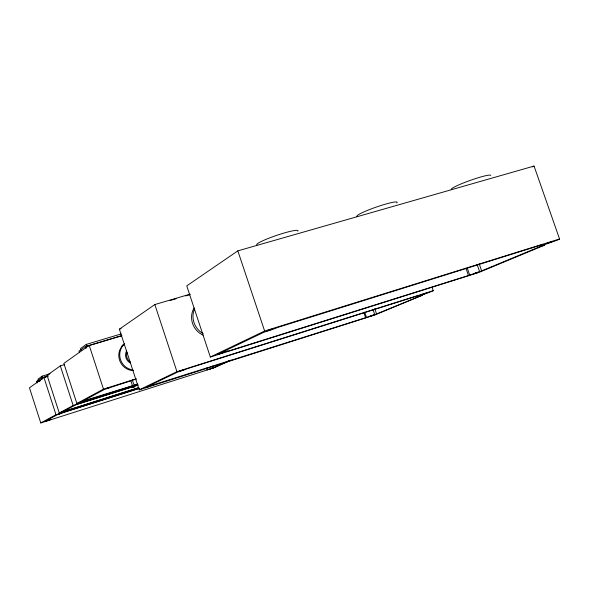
<?xml version="1.0" encoding="UTF-8"?>
<svg xmlns="http://www.w3.org/2000/svg" width="589" height="589" viewBox="0 0 589 589"><rect width="100%" height="100%" fill="white"/><g stroke="black" fill="none" stroke-linecap="round" stroke-linejoin="round"><path stroke-width="0.88" d="M131.008 381.201L132.989 387.253L134.69 386.701L132.208 379.876M50.05 373.75L42.165 376.157L38.027 379.139L38.528 380.7M121.29 333.889L86.244 344.41L80.56 348.504L81.157 350.33M37.188 382.946L36.68 381.385L41.392 378.013L47.495 376.15M121.754 335.597L85.427 346.531L78.955 351.154L79.353 352.377M48.342 376.172L43.961 377.512L29.45 387.812L40.774 422.939L214.477 367.661L231.241 360.129M138.96 387.695L59.261 412.97L47.076 375.296L60.328 365.887L64.724 364.554M39.183 381.532L40.597 380.531M432.098 287.241L433.276 290.679L426.922 293.322L417.446 296.164L419.258 295.325L189.297 368L177.377 372.219L146.911 386.848L365.607 317.751L376.555 313.922L422.755 295.06L374.891 314.975L139.232 389.852L119.361 329.177L154.833 304.55L190.063 294.169M237.838 250.862L186.757 285.871L210.332 357.022L478.482 272.611L544.744 245.112L540.312 246.496L481.647 270.881L468.461 275.527L226.471 351.677L227.707 351L220.087 353.15L263.901 332.255L266.552 331.43A9.026 0.442 -18.5 0 0 277.574 327.484L543.058 244.42C530.233 249.368 560.794 239.509 559.55 238.965L534.054 166.061L237.838 250.862L264.638 331.018L210.332 357.022M133.018 387.253L134.719 386.678M40.774 422.939L55.992 414.73L139.114 388.357M59.261 412.97L73.161 405.475L138.091 384.941M103.48 389.13L89.226 345.382L63.862 363.384L76.865 403.48L103.48 389.13L135.941 378.926M50.47 419.729L50.845 419.493L45.567 421.032L57.258 414.759L64.93 412.035L139.173 388.475M532.434 166.915L534.054 166.061M139.232 389.852L176.95 371.666L433.276 290.679M229.254 360.645L214.492 367.293L207.1 369.885L206.533 368.184M76.865 403.48L137.259 384.396M137.878 385.169L75.819 404.798L63.17 411.586L138.275 387.768M136.464 378.963L104.518 389.403L82.593 401.168L132.599 385.699M134.351 385.147L137.855 384.043M264.638 331.018L559.55 238.965M47.076 375.296L48.835 374.766M47.061 376.408L42.68 377.748L42.165 376.157M36.68 381.385L38.418 380.855M121.894 335.73L86.855 346.273L86.244 344.41M119.361 329.177L121.12 328.655M170.022 300.559L176.126 298.756M185.719 295.928L190.078 294.64M479.255 263.96L481.647 270.881M477.171 264.608L479.564 271.536M467.283 268.12L469.661 275.026M466.083 268.628L468.461 275.527M374.788 308.71L376.555 313.922M372.933 309.299L374.707 314.511M364.724 312.185L366.491 317.383M363.847 312.56L365.607 317.751M212.533 366.027L213.1 367.735M206.989 367.978L207.556 369.678M154.833 304.55L176.95 371.666M153.007 383.277L153.582 385.015M85.427 346.531L86.038 348.393M60.328 365.887L73.161 405.475M43.961 377.512L55.992 414.73M41.392 378.013L41.907 379.611M130.235 361.889A7.959 7.65 58.5 0 1 127.047 352.17M130.39 363.111A8.953 8.607 58.5 0 1 126.451 351.081M132.908 369.973A14.924 14.35 58.5 0 1 120.465 359.548A14.924 14.35 58.5 0 1 124.426 344.079M133.46 370.621A14.88 14.313 58.4 0 1 119.53 360.107A14.88 14.313 58.4 0 1 124.654 343.74M121.997 345.802A14.843 14.276 58.4 0 1 123.116 344.801M356.934 216.391A21.337 2.304 -19.2 0 1 378.204 206.415A21.337 2.304 -19.2 0 1 396.75 202.962M451.211 189.415A20.983 2.15 -19.6 0 1 471.009 180.124A20.983 2.15 -19.6 0 1 490.755 175.478M256.951 245.002A21.822 2.466 -18.8 0 1 276.926 235.276A21.822 2.466 -18.8 0 1 297.843 231.205M203.161 333.646A18.789 17.641 60.2 0 1 194.473 309.122M203.124 335.156A18.723 17.582 60.2 0 1 194.105 307.922M370.017 316.286L374.074 314.931L370.017 316.286M44.683 421.503L47.753 420.509L44.683 421.503M58.223 414.236L61.447 413.198L58.223 414.236M81.444 401.779L84.926 400.66L81.444 401.779M105.858 388.688L109.613 387.481L105.858 388.688M421.974 294.596L426.399 293.123L421.974 294.596M473.585 273.819L478.312 272.236L473.585 273.819M145.166 387.687L149.459 386.303L145.166 387.687M179.454 371.225L184.129 369.715L179.454 371.225M545.775 243.765L551.017 242.02L545.775 243.765M217.613 354.328L222.598 352.73L217.613 354.328M266.935 330.812L272.442 329.045L266.935 330.812M210.332 368.795L213.174 367.875L210.332 368.795"/></g></svg>
